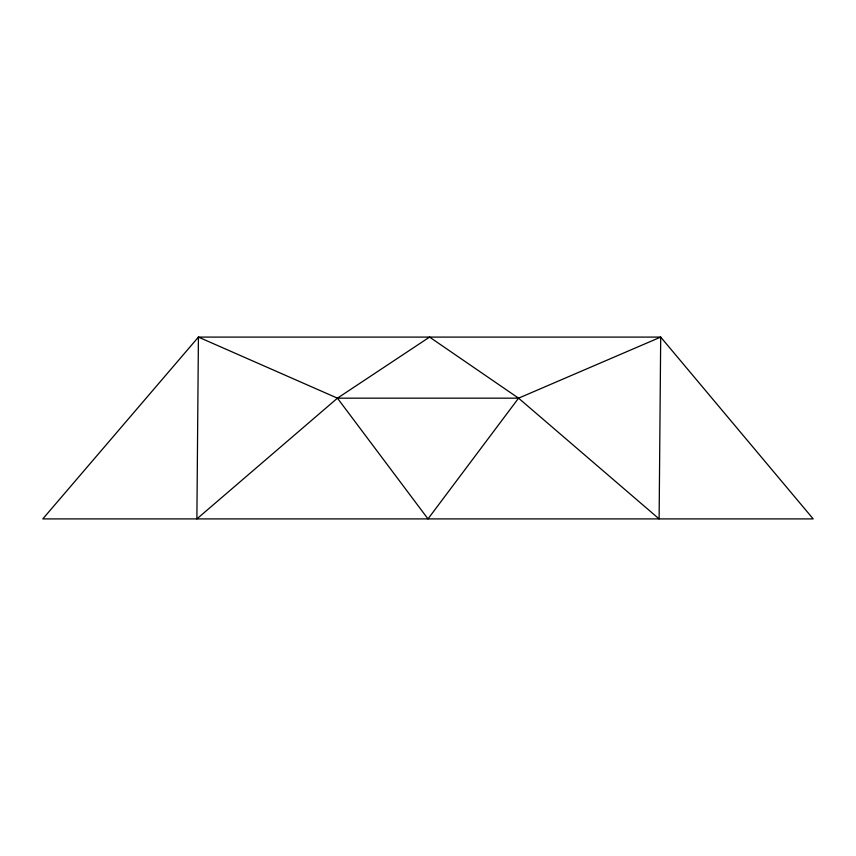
<?xml version="1.0" encoding="UTF-8"?>
<svg xmlns="http://www.w3.org/2000/svg" width="856" height="856" viewBox="0 0 856 856"><rect width="100%" height="100%" fill="white"/><g stroke="black" fill="none" stroke-linecap="round" stroke-linejoin="round"><path stroke-width="1.28" d="M518.565 398.168L428 518.907L337.446 398.168L198.421 337.093L42.8 518.907L813.2 518.907L660.704 337.093L198.421 337.093L196.88 518.907L337.446 398.168L429.562 337.093L518.565 398.168L659.12 518.907L660.704 337.093L518.565 398.168L337.446 398.168"/></g></svg>
